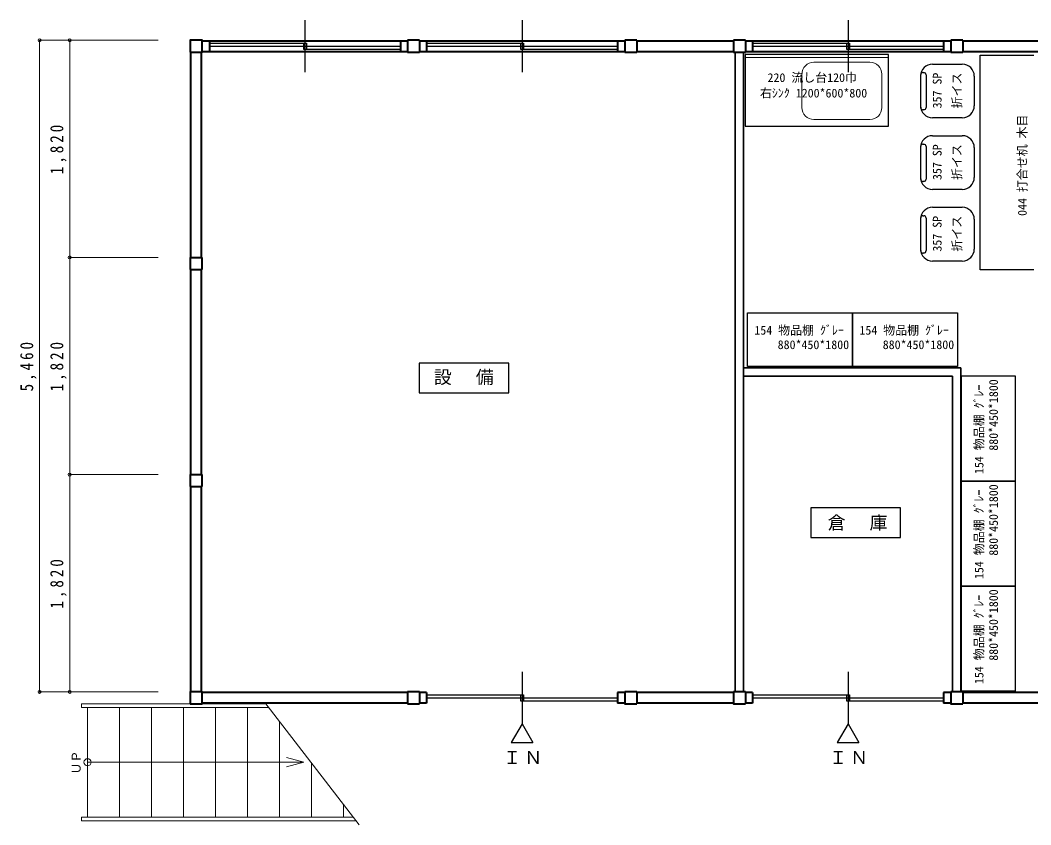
# Model space of a CAD drawing. Units: millimetres at full size, sheet at 1:50. Extents: x -9023 to 8922, y -7785 to 8042.
# Drawn here: x -9012 to -547, y -7692 to -950 of the extents above; entities that cross this region are included whole.
import ezdxf
from ezdxf.enums import TextEntityAlignment as Align

# ---------------------------------------------------------------- set-up
doc = ezdxf.new("R2010")
doc.units = ezdxf.units.MM
doc.header["$LTSCALE"] = 50
doc.header["$PDMODE"] = 32
doc.header["$PDSIZE"] = 25
for name, color, linetype, lineweight in [('0-1', 2, 'Continuous', 40), ('0-2', 3, 'Continuous', 35), ('0-3', 7, 'Continuous', 25), ('0-F', 4, 'Continuous', 18)]:
    doc.layers.add(name, color=color, linetype=linetype, lineweight=lineweight)
doc.styles.add('ＭＳ ゴシック', font='')
doc.styles.get('ＭＳ ゴシック').set_extended_font_data('MS Gothic')

msp = doc.modelspace()

# ---------------------------------------------------------------- linework, layer by layer
at = {"layer": '0-1', "color": 7, "lineweight": 25}
for p, q in [((-6627.8, -949.7), (-6627.8, -1385.95)), ((-4807.8, -949.7), (-4807.8, -1385.95)), ((-2077.8, -949.7), (-2077.8, -1385.95)), ((-7427.8, -1142.83), (-6615.3, -1142.83)), ((-7427.8, -1167.83), (-5827.8, -1167.83)), ((-6640.3, -1142.83), (-6640.3, -1192.83)), ((-6615.3, -1142.83), (-6615.3, -1192.83)), ((-5607.8, -1142.83), (-4795.3, -1142.83)), ((-5607.8, -1167.83), (-4007.8, -1167.83)), ((-4820.3, -1142.83), (-4820.3, -1192.83)), ((-4795.3, -1142.83), (-4795.3, -1192.83)), ((-2877.8, -1142.83), (-2065.3, -1142.83)), ((-2877.8, -1167.83), (-1277.8, -1167.83)), ((-2090.3, -1142.83), (-2090.3, -1192.83)), ((-2065.3, -1142.83), (-2065.3, -1192.83)), ((-6640.3, -1192.83), (-5827.8, -1192.83)), ((-4820.3, -1192.83), (-4007.8, -1192.83)), ((-2090.3, -1192.83), (-1277.8, -1192.83)), ((-4807.8, -6409.7), (-4807.8, -6845.95)), ((-2077.8, -6409.7), (-2077.8, -6845.95)), ((-5607.8, -6602.83), (-4795.3, -6602.83)), ((-5607.8, -6627.83), (-4007.8, -6627.83)), ((-4820.3, -6602.83), (-4820.3, -6652.83)), ((-4820.3, -6652.83), (-4007.8, -6652.83)), ((-4795.3, -6602.83), (-4795.3, -6652.83)), ((-2877.8, -6602.83), (-2065.3, -6602.83)), ((-2877.8, -6627.83), (-1277.8, -6627.83)), ((-2090.3, -6602.83), (-2090.3, -6652.83)), ((-2090.3, -6652.83), (-1277.8, -6652.83)), ((-2065.3, -6602.83), (-2065.3, -6652.83))]:
    msp.add_line(p, q, dxfattribs=at)
at = {"layer": '0-1'}
for p, q in [((-7487.8, -1122.83), (-5767.8, -1122.83)), ((-7427.8, -1122.83), (-7427.8, -1212.83)), ((-5827.8, -1122.83), (-5827.8, -1212.83)), ((-5767.8, -1122.83), (-5767.8, -1117.83)), ((-5667.8, -1117.83), (-5767.8, -1117.83)), ((-5667.8, -1122.83), (-5667.8, -1117.83)), ((-5667.8, -1122.83), (-3947.8, -1122.83)), ((-5607.8, -1122.83), (-5607.8, -1212.83)), ((-4007.8, -1122.83), (-4007.8, -1212.83)), ((-3947.8, -1122.83), (-3947.8, -1117.83)), ((-3847.8, -1117.83), (-3947.8, -1117.83)), ((-3847.8, -1122.83), (-3847.8, -1117.83)), ((-3847.8, -1122.83), (-3037.8, -1122.83)), ((-3037.8, -1122.83), (-3037.8, -1117.83)), ((-2937.8, -1117.83), (-3037.8, -1117.83)), ((-2937.8, -1122.83), (-2937.8, -1117.83)), ((-2937.8, -1122.83), (-1217.8, -1122.83)), ((-2877.8, -1122.83), (-2877.8, -1212.83)), ((-1277.8, -1122.83), (-1277.8, -1212.83)), ((-1217.8, -1122.83), (-1217.8, -1117.83)), ((-1117.8, -1117.83), (-1217.8, -1117.83)), ((-1117.8, -1122.83), (-1117.8, -1117.83)), ((-1117.8, -1122.83), (-307.8, -1122.83)), ((-7582.8, -2937.83), (-7582.8, -1217.83)), ((-7492.8, -2937.83), (-7492.8, -1217.83)), ((-7487.8, -1212.83), (-5767.8, -1212.83)), ((-5767.8, -1217.83), (-5667.8, -1217.83)), ((-5667.8, -1212.83), (-3947.8, -1212.83)), ((-3947.8, -1217.83), (-3847.8, -1217.83)), ((-3847.8, -1212.83), (-3037.8, -1212.83)), ((-3037.8, -1217.83), (-2937.8, -1217.83)), ((-2937.8, -1212.83), (-1217.8, -1212.83)), ((-1217.8, -1217.83), (-1117.8, -1217.83)), ((-1117.8, -1212.83), (-307.8, -1212.83)), ((-7582.8, -2937.83), (-7587.8, -2937.83)), ((-7587.8, -2937.83), (-7587.8, -3037.83)), ((-7487.8, -3037.83), (-7487.8, -2937.83)), ((-7582.8, -3037.83), (-7587.8, -3037.83)), ((-7582.8, -4757.83), (-7582.8, -3037.83)), ((-7492.8, -4757.83), (-7492.8, -3037.83)), ((-7582.8, -4757.83), (-7587.8, -4757.83)), ((-7587.8, -4757.83), (-7587.8, -4857.83)), ((-7487.8, -4857.83), (-7487.8, -4757.83)), ((-7582.8, -4857.83), (-7587.8, -4857.83)), ((-7582.8, -6577.83), (-7582.8, -4857.83)), ((-7492.8, -6577.83), (-7492.8, -4857.83)), ((-5767.8, -6582.83), (-7487.8, -6582.83)), ((-5767.8, -6582.83), (-5767.8, -6577.83)), ((-5667.8, -6577.83), (-5767.8, -6577.83)), ((-5667.8, -6582.83), (-5667.8, -6577.83)), ((-5607.8, -6582.83), (-5667.8, -6582.83)), ((-5607.8, -6582.83), (-5607.8, -6672.83)), ((-4007.8, -6582.83), (-4007.8, -6672.83)), ((-3947.8, -6582.83), (-4007.8, -6582.83)), ((-3947.8, -6582.83), (-3947.8, -6577.83)), ((-3847.8, -6577.83), (-3947.8, -6577.83)), ((-3847.8, -6582.83), (-3847.8, -6577.83)), ((-3037.8, -6582.83), (-3847.8, -6582.83)), ((-3037.8, -6582.83), (-3037.8, -6577.83)), ((-2937.8, -6577.83), (-3037.8, -6577.83)), ((-2937.8, -6582.83), (-2937.8, -6577.83)), ((-2877.8, -6582.83), (-2937.8, -6582.83)), ((-2877.8, -6582.83), (-2877.8, -6672.83)), ((-1277.8, -6582.83), (-1277.8, -6672.83)), ((-1217.8, -6582.83), (-1277.8, -6582.83)), ((-1217.8, -6582.83), (-1217.8, -6577.83)), ((-1117.8, -6577.83), (-1217.8, -6577.83)), ((-1117.8, -6582.83), (-1117.8, -6577.83)), ((-307.8, -6582.83), (-1117.8, -6582.83)), ((-5767.8, -6672.83), (-7487.8, -6672.83)), ((-5767.8, -6677.83), (-5667.8, -6677.83)), ((-5607.8, -6672.83), (-5667.8, -6672.83)), ((-3947.8, -6672.83), (-4007.8, -6672.83)), ((-3037.8, -6672.83), (-3847.8, -6672.83)), ((-2877.8, -6672.83), (-2937.8, -6672.83)), ((-1217.8, -6672.83), (-1277.8, -6672.83)), ((-307.8, -6672.83), (-1117.8, -6672.83))]:
    msp.add_line(p, q, dxfattribs=at)
for points in [[(-7587.8, -1217.83), (-7487.8, -1217.83), (-7487.8, -1117.83), (-7587.8, -1117.83)], [(-7587.8, -6677.83), (-7487.8, -6677.83), (-7487.8, -6577.83), (-7587.8, -6577.83)]]:
    msp.add_lwpolyline(points, close=True, dxfattribs=at)
for points in [[(-5767.8, -1122.83), (-5767.8, -1212.83), (-5767.8, -1217.83)], [(-5667.8, -1122.83), (-5667.8, -1212.83), (-5667.8, -1217.83)], [(-3947.8, -1122.83), (-3947.8, -1212.83), (-3947.8, -1217.83)], [(-3847.8, -1122.83), (-3847.8, -1212.83), (-3847.8, -1217.83)], [(-3037.8, -1122.83), (-3037.8, -1212.83), (-3037.8, -1217.83)], [(-2937.8, -1122.83), (-2937.8, -1212.83), (-2937.8, -1217.83)], [(-1217.8, -1122.83), (-1217.8, -1212.83), (-1217.8, -1217.83)], [(-1117.8, -1122.83), (-1117.8, -1212.83), (-1117.8, -1217.83)], [(-7582.8, -2937.83), (-7492.8, -2937.83), (-7487.8, -2937.83)], [(-7582.8, -3037.83), (-7492.8, -3037.83), (-7487.8, -3037.83)], [(-7582.8, -4757.83), (-7492.8, -4757.83), (-7487.8, -4757.83)], [(-7582.8, -4857.83), (-7492.8, -4857.83), (-7487.8, -4857.83)], [(-5767.8, -6582.83), (-5767.8, -6672.83), (-5767.8, -6677.83)], [(-5667.8, -6582.83), (-5667.8, -6672.83), (-5667.8, -6677.83)], [(-3947.8, -6582.83), (-3947.8, -6672.83), (-3947.8, -6677.83), (-3847.8, -6677.83)], [(-3847.8, -6582.83), (-3847.8, -6672.83), (-3847.8, -6677.83)], [(-3037.8, -6582.83), (-3037.8, -6672.83), (-3037.8, -6677.83), (-2937.8, -6677.83)], [(-2937.8, -6582.83), (-2937.8, -6672.83), (-2937.8, -6677.83)], [(-1217.8, -6582.83), (-1217.8, -6672.83), (-1217.8, -6677.83), (-1117.8, -6677.83)], [(-1117.8, -6582.83), (-1117.8, -6672.83), (-1117.8, -6677.83)]]:
    msp.add_lwpolyline(points, dxfattribs=at)
at = {"layer": '0-2', "color": 4, "lineweight": 18}
for p, q in [((-8497.8, -6677.83), (-8497.8, -6707.83)), ((-8497.8, -6677.83), (-6954.74, -6677.83)), ((-6963.92, -6665.93), (-6172.18, -7691.83)), ((-8497.8, -6707.83), (-6931.59, -6707.83)), ((-8447.8, -6707.83), (-8447.8, -7627.83)), ((-8179.8, -6707.83), (-8179.8, -7627.83)), ((-7911.8, -6707.83), (-7911.8, -7627.83)), ((-7643.8, -6707.83), (-7643.8, -7627.83)), ((-7375.8, -6707.83), (-7375.8, -7627.83)), ((-7107.8, -6707.83), (-7107.8, -7627.83)), ((-6839.8, -6826.76), (-6839.8, -7627.83)), ((-6571.8, -7174.02), (-6571.8, -7627.83)), ((-6303.8, -7521.28), (-6303.8, -7627.83)), ((-8497.8, -7627.83), (-8497.8, -7657.83)), ((-6221.57, -7627.83), (-8497.8, -7627.83)), ((-6198.42, -7657.83), (-8497.8, -7657.83))]:
    msp.add_line(p, q, dxfattribs=at)
at = {"layer": '0-3', "color": 3, "lineweight": 35}
for p, q in [((-3022.8, -1212.83), (-3022.8, -6582.83)), ((-2952.8, -1212.83), (-2952.8, -6582.83)), ((-2952.8, -3862.83), (-1132.8, -3862.83)), ((-1132.8, -3862.83), (-1132.8, -6577.83)), ((-2952.8, -3932.83), (-1202.8, -3932.83)), ((-1202.8, -3932.83), (-1202.8, -6577.83))]:
    msp.add_line(p, q, dxfattribs=at)
at = {"layer": '0-3', "color": 4, "lineweight": 18}
for p, q in [((-1739.57, -1261.83), (-2939.57, -1261.83)), ((-2364.57, -1301.83), (-1894.57, -1301.83)), ((-2464.57, -1401.82), (-2464.57, -1681.83)), ((-1794.57, -1401.82), (-1794.57, -1681.83)), ((-1894.57, -1781.82), (-2364.57, -1781.82))]:
    msp.add_line(p, q, dxfattribs=at)
at = {"layer": '0-3'}
for p, q in [((-1370.95, -1317.54), (-1120.94, -1317.54)), ((-1470.95, -1408.51), (-1470.95, -1680.78)), ((-1450.94, -1388.51), (-1444.38, -1388.51)), ((-1424.38, -1408.51), (-1424.38, -1680.78)), ((-1020.94, -1417.54), (-1020.94, -1667.54)), ((-1444.38, -1700.78), (-1450.94, -1700.78)), ((-1120.94, -1767.54), (-1370.95, -1767.54)), ((-1370.95, -1917.54), (-1120.94, -1917.54)), ((-1470.95, -2008.51), (-1470.95, -2280.78)), ((-1450.94, -1988.51), (-1444.38, -1988.51)), ((-1424.38, -2008.51), (-1424.38, -2280.78)), ((-1020.94, -2017.54), (-1020.94, -2267.54)), ((-1444.38, -2300.78), (-1450.94, -2300.78)), ((-1120.94, -2367.54), (-1370.95, -2367.54)), ((-1370.95, -2517.54), (-1120.94, -2517.54)), ((-1470.95, -2608.51), (-1470.95, -2880.78)), ((-1450.94, -2588.51), (-1444.38, -2588.51)), ((-1424.38, -2608.51), (-1424.38, -2880.78)), ((-1020.94, -2617.54), (-1020.94, -2867.54)), ((-1444.38, -2900.78), (-1450.94, -2900.78)), ((-1120.94, -2967.54), (-1370.95, -2967.54))]:
    msp.add_line(p, q, dxfattribs=at)
for points in [[(-1739.57, -1836.82), (-1739.57, -1236.83), (-2939.57, -1236.83), (-2939.57, -1836.82)], [(-2921.4, -3850.72), (-2921.4, -3400.72), (-2041.4, -3400.72), (-2041.4, -3850.72)], [(-2041.4, -3850.72), (-2041.4, -3400.72), (-1161.4, -3400.72), (-1161.4, -3850.72)], [(-677.87, -4811.07), (-1127.87, -4811.07), (-1127.87, -3931.07), (-677.87, -3931.07)], [(-677.87, -5691.07), (-1127.87, -5691.07), (-1127.87, -4811.07), (-677.87, -4811.07)], [(-677.87, -6571.07), (-1127.87, -6571.07), (-1127.87, -5691.07), (-677.87, -5691.07)]]:
    msp.add_lwpolyline(points, close=True, dxfattribs=at)
msp.add_lwpolyline([(-520.95, -3042.54), (-970.94, -3042.54), (-970.94, -1242.54), (-520.95, -1242.54)], dxfattribs=at)
at = {"layer": '0-3', "color": 4, "lineweight": 18}
for centre, start, end in [((-2364.57, -1401.82), 90, 180), ((-1894.57, -1401.82), 0, 90), ((-2364.57, -1681.83), 180, 270), ((-1894.57, -1681.83), 270, 0)]:
    msp.add_arc(centre, 100, start, end, dxfattribs=at)
at = {"layer": '0-3'}
for centre, radius, start, end in [((-1370.95, -1417.54), 100, 90, 180), ((-1120.94, -1417.54), 100, 0, 90), ((-1450.94, -1408.51), 20, 90, 180), ((-1444.38, -1408.51), 20, 0, 90), ((-1370.95, -1667.54), 100, 180, 270), ((-1450.94, -1680.78), 20, 180, 270), ((-1444.38, -1680.78), 20, 270, 0), ((-1120.94, -1667.54), 100, 270, 0), ((-1370.95, -2017.54), 100, 90, 180), ((-1120.94, -2017.54), 100, 0, 90), ((-1450.94, -2008.51), 20, 90, 180), ((-1444.38, -2008.51), 20, 0, 90), ((-1370.95, -2267.54), 100, 180, 270), ((-1450.94, -2280.78), 20, 180, 270), ((-1444.38, -2280.78), 20, 270, 0), ((-1120.94, -2267.54), 100, 270, 0), ((-1370.95, -2617.54), 100, 90, 180), ((-1120.94, -2617.54), 100, 0, 90), ((-1450.94, -2608.51), 20, 90, 180), ((-1444.38, -2608.51), 20, 0, 90), ((-1370.95, -2867.54), 100, 180, 270), ((-1120.94, -2867.54), 100, 270, 0), ((-1450.94, -2880.78), 20, 180, 270), ((-1444.38, -2880.78), 20, 270, 0)]:
    msp.add_arc(centre, radius, start, end, dxfattribs=at)
at = {"layer": '0-F'}
for p, q in [((-8849.81, -6577.83), (-8849.81, -1117.83)), ((-8849.81, -1117.83), (-8597.65, -1117.83)), ((-8597.65, -1117.83), (-8597.65, -2937.83)), ((-8597.65, -1117.83), (-7857.27, -1117.83)), ((-8597.65, -2937.83), (-7857.27, -2937.83)), ((-8597.65, -2937.83), (-8597.65, -4757.83)), ((-8597.65, -4757.83), (-7857.27, -4757.83)), ((-8597.65, -4757.83), (-8597.65, -6577.83)), ((-8849.81, -6577.83), (-8597.65, -6577.83)), ((-8597.65, -6577.83), (-7857.27, -6577.83)), ((-8447.8, -7167.83), (-6636.25, -7167.83)), ((-6636.25, -7167.83), (-6781.14, -7129.01)), ((-6636.25, -7167.83), (-6781.14, -7206.65))]:
    msp.add_line(p, q, dxfattribs=at)
at = {"layer": '0-F', "color": 7, "lineweight": 25}
for p, q in [((-4807.8, -6845.95), (-4898.35, -7002.79)), ((-4807.8, -6845.95), (-4717.25, -7002.79)), ((-2077.8, -6845.95), (-2168.35, -7002.79)), ((-2077.8, -6845.95), (-1987.25, -7002.79)), ((-4898.35, -7002.79), (-4717.25, -7002.79)), ((-2168.35, -7002.79), (-1987.25, -7002.79))]:
    msp.add_line(p, q, dxfattribs=at)
for points in [[(-5669.79, -4072.29), (-4919.79, -4072.29), (-4919.79, -3822.29), (-5669.79, -3822.29)], [(-2389.49, -5285.39), (-1639.49, -5285.39), (-1639.49, -5035.39), (-2389.49, -5035.39)]]:
    msp.add_lwpolyline(points, close=True, dxfattribs=at)
at = {"layer": '0-F'}
msp.add_circle((-8447.8, -7167.83), 30, dxfattribs=at)
for p in [(-8849.81, -1117.83), (-8597.65, -1117.83), (-8597.65, -2937.83), (-8597.65, -4757.83), (-8849.81, -6577.83), (-8597.65, -6577.83)]:
    msp.add_point(p, dxfattribs=at)

# ---------------------------------------------------------------- texts
at = {"layer": '0-3', "color": 4, "style": 'ＭＳ ゴシック'}
for s, p in [('220 流し台120巾', (-2752.28, -1489.53)), ('右ｼﾝｸ 1200*600*800', (-2815.8, -1619.25)), ('154 物品棚 ｸﾞﾚｰ', (-2862.6, -3606.74)), ('154 物品棚 ｸﾞﾚｰ', (-1982.6, -3606.74)), ('880*450*1800', (-2667.35, -3727.61)), ('880*450*1800', (-1787.35, -3727.61))]:
    msp.add_text(s, height=73.31, dxfattribs=at).set_placement(p, align=Align.BOTTOM_LEFT)
for s, p in [('357 SP', (-1272.69, -1688.76)), ('折イス', (-1106.75, -1688.76)), ('044 打合せ机 木目', (-559.85, -2589.73)), ('357 SP', (-1272.69, -2288.76)), ('折イス', (-1106.75, -2288.76)), ('357 SP', (-1272.69, -2888.76)), ('折イス', (-1106.75, -2888.76)), ('880*450*1800', (-800.98, -4557.03)), ('154 物品棚 ｸﾞﾚｰ', (-921.85, -4752.28)), ('154 物品棚 ｸﾞﾚｰ', (-921.85, -5632.28)), ('880*450*1800', (-800.98, -5437.03)), ('880*450*1800', (-800.98, -6317.03)), ('154 物品棚 ｸﾞﾚｰ', (-921.85, -6512.28))]:
    msp.add_text(s, height=73.31, rotation=90, dxfattribs=at).set_placement(p, align=Align.BOTTOM_LEFT)
at = {"layer": '0-F', "style": 'ＭＳ ゴシック'}
msp.add_text('ＵＰ', height=73.31, rotation=90, dxfattribs=at).set_placement((-8483.56, -7270.24), align=Align.BOTTOM_LEFT)
at = {"layer": '0-F', "color": 7, "char_height": 110, "attachment_point": 7, "rotation": 90, "style": 'ＭＳ ゴシック'}
for s, insert in [('\\T1.38;\\W0.85;1,820', (-8622.65, -2240.33)), ('\\T1.38;\\W0.85;5,460', (-8874.81, -4060.33)), ('\\T1.38;\\W0.85;1,820', (-8622.65, -4060.33)), ('\\T1.38;\\W0.85;1,820', (-8622.65, -5880.33))]:
    msp.add_mtext(s, dxfattribs=dict(at, insert=insert))
at = {"layer": '0-F', "color": 7, "char_height": 110, "attachment_point": 7, "style": 'ＭＳ ゴシック'}
for s, insert in [('\\T1.17;設\u3000備', (-5547.18, -4007.77)), ('\\T1.17;倉\u3000庫', (-2249.02, -5227.63)), ('\\T1.17;ＩＮ', (-4965.42, -7183.11)), ('\\T1.17;ＩＮ', (-2235.42, -7183.11))]:
    msp.add_mtext(s, dxfattribs=dict(at, insert=insert))

doc.saveas('drawing.dxf')
